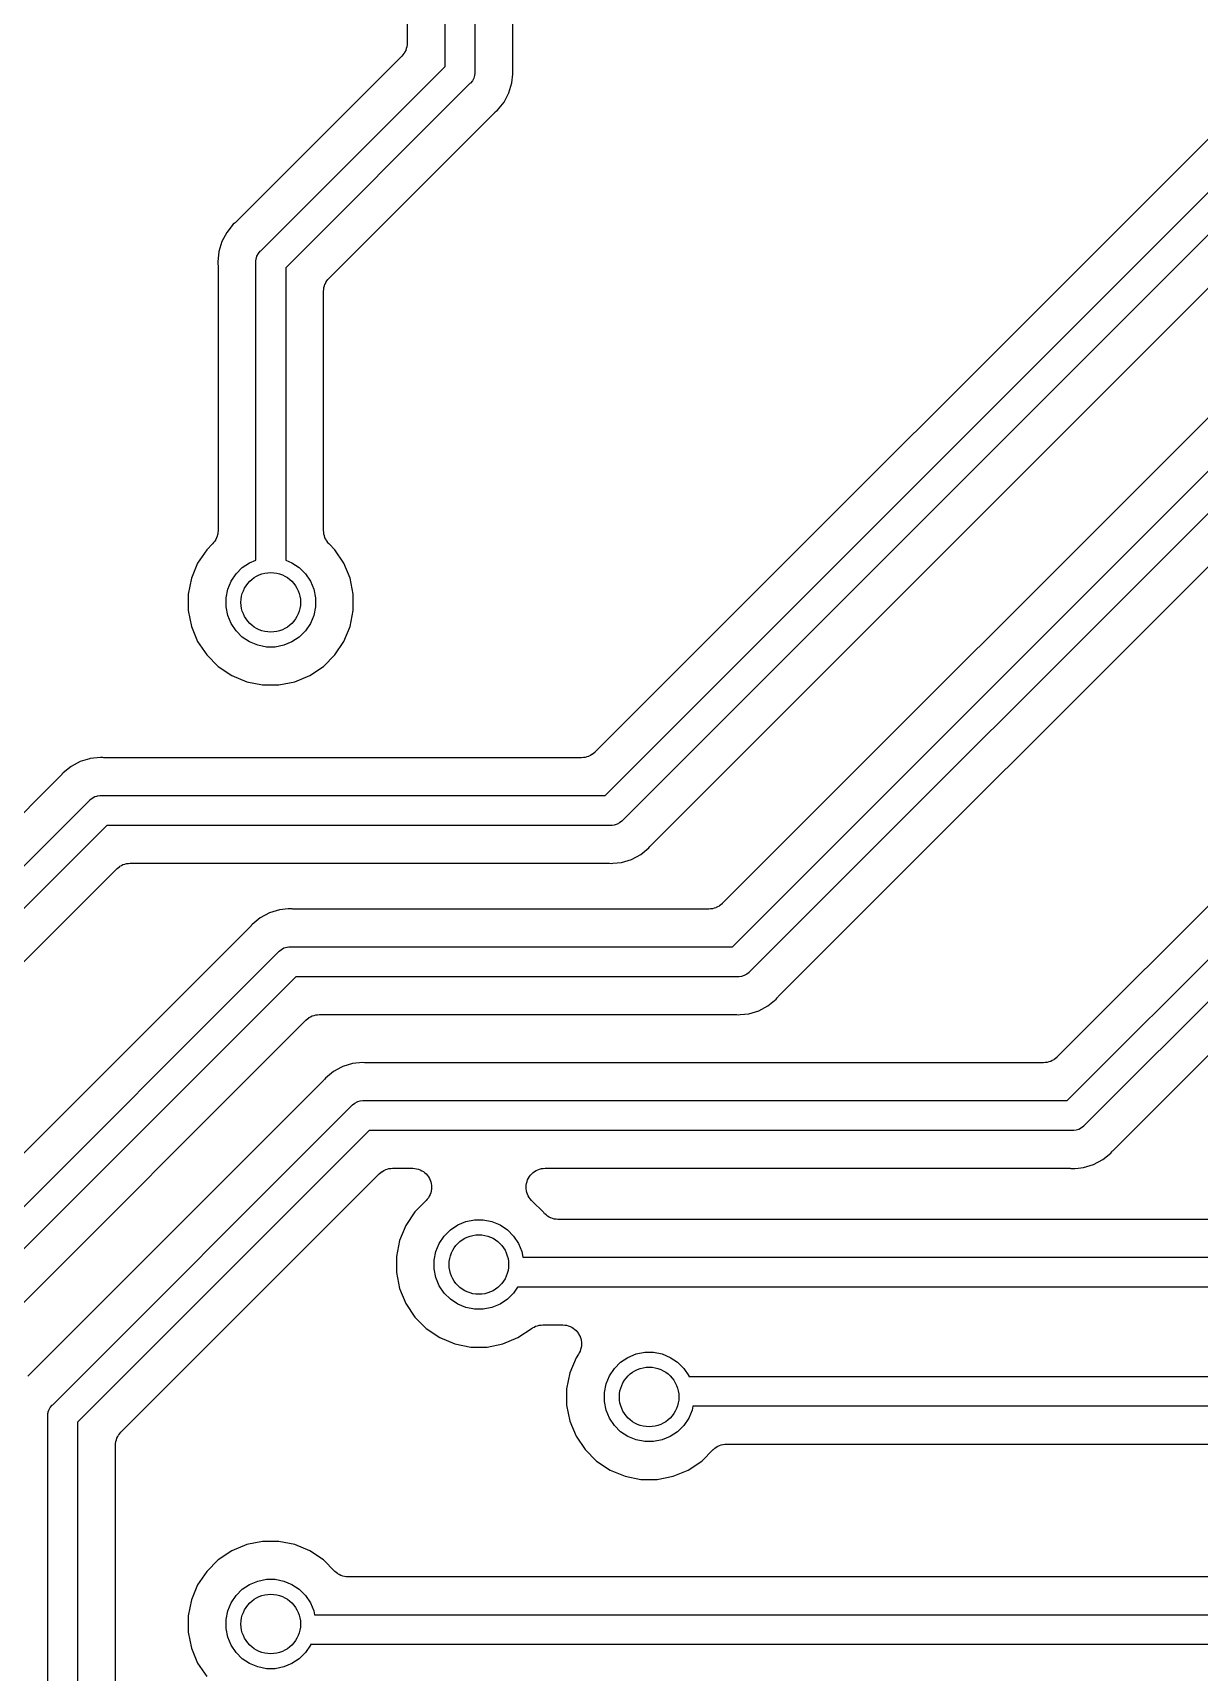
# Model space of a CAD drawing. Extents: x 49 to 143, y -158 to -38.
# Drawn here: x 80.57 to 88.4, y -93.03 to -82.03 of the extents above; entities that cross this region are included whole.
import ezdxf

# ---------------------------------------------------------------- set-up
doc = ezdxf.new("R2010")
doc.units = 0
doc.layers.add('BLACK', color=7, linetype='CONTINUOUS')

msp = doc.modelspace()

# ---------------------------------------------------------------- linework, layer by layer
at = {"layer": 'BLACK', "linetype": 'CONTINUOUS'}
for p, q in [((83.339, -82.2546), (83.339, -66.8323)), ((83.539, -66.8688), (83.539, -82.2911)), ((83.793, -82.2724), (83.793, -68.9948)), ((83.085, -69.0423), (83.085, -82.0968)), ((94.6048, -78.4689), (85.1999, -87.8738)), ((85.2679, -88.165), (94.896, -78.5369)), ((95.0632, -78.6525), (85.3835, -88.3322)), ((85.5764, -88.4986), (95.2296, -78.8454)), ((91.554, -79.6494), (84.3456, -86.8578)), ((84.4136, -87.149), (91.7468, -79.8158)), ((91.8624, -79.983), (84.5292, -87.3162)), ((84.722, -87.4826), (91.9304, -80.2742)), ((83.0478, -82.1866), (81.9354, -83.299)), ((83.0553, -82.1775), (83.0478, -82.1866)), ((83.0628, -82.1685), (83.0553, -82.1775)), ((83.0631, -82.1679), (83.0628, -82.1685)), ((83.0635, -82.1674), (83.0631, -82.1679)), ((83.0691, -82.1571), (83.0635, -82.1674)), ((83.0747, -82.1468), (83.0691, -82.1571)), ((83.0749, -82.1462), (83.0747, -82.1468)), ((83.0752, -82.1456), (83.0749, -82.1462)), ((83.0787, -82.1343), (83.0752, -82.1456)), ((83.0822, -82.1232), (83.0787, -82.1343)), ((83.0823, -82.1225), (83.0822, -82.1232)), ((83.0825, -82.1219), (83.0823, -82.1225)), ((83.0837, -82.1102), (83.0825, -82.1219)), ((83.085, -82.0985), (83.0837, -82.1102)), ((83.085, -82.0968), (83.085, -82.0972)), ((83.085, -82.0972), (83.085, -82.0972)), ((83.085, -82.0972), (83.085, -82.0972)), ((83.085, -82.0972), (83.085, -82.0985)), ((82.1018, -83.4918), (83.339, -82.2546)), ((83.539, -82.3009), (83.5376, -82.3156)), ((83.539, -82.2911), (83.5395, -82.296)), ((83.5395, -82.296), (83.539, -82.3009)), ((83.539, -82.3009), (83.539, -82.3009)), ((83.7879, -82.3654), (83.7936, -82.3072)), ((83.7935, -82.2777), (83.793, -82.2724)), ((83.7934, -82.2831), (83.7935, -82.2777)), ((83.7936, -82.2848), (83.7934, -82.2831)), ((83.7947, -82.296), (83.7936, -82.2848)), ((83.7936, -82.3072), (83.7947, -82.296)), ((83.7936, -82.3072), (83.7936, -82.3072)), ((83.5062, -82.3702), (82.269, -83.6074)), ((83.5101, -82.3671), (83.5062, -82.3702)), ((83.5225, -82.3518), (83.5101, -82.3671)), ((83.5318, -82.3345), (83.5225, -82.3518)), ((83.5376, -82.3156), (83.5318, -82.3345)), ((83.7676, -82.4321), (83.7879, -82.3654)), ((83.6905, -82.5475), (83.7348, -82.4936)), ((83.7348, -82.4936), (83.7676, -82.4321)), ((82.5602, -83.6754), (83.6726, -82.563)), ((83.6726, -82.563), (83.6739, -82.5618)), ((83.6739, -82.5618), (83.6781, -82.5584)), ((83.6781, -82.5584), (83.6818, -82.5547)), ((83.6818, -82.5547), (83.6905, -82.5475)), ((81.9299, -83.3036), (81.9262, -83.3073)), ((81.9341, -83.3002), (81.9299, -83.3036)), ((81.9354, -83.299), (81.9341, -83.3002)), ((81.8732, -83.3684), (81.8404, -83.4299)), ((81.9175, -83.3145), (81.8732, -83.3684)), ((81.9262, -83.3073), (81.9175, -83.3145)), ((81.8201, -83.4966), (81.8133, -83.566)), ((81.8339, -83.4512), (81.8201, -83.4966)), ((81.8404, -83.4299), (81.8339, -83.4512)), ((81.8339, -83.4512), (81.8339, -83.4512)), ((82.0762, -83.5275), (82.0855, -83.5102)), ((82.0855, -83.5102), (82.0979, -83.4949)), ((82.0979, -83.4949), (82.1018, -83.4918)), ((81.8133, -83.566), (81.8144, -83.5772)), ((81.8144, -83.5772), (81.8145, -83.5789)), ((81.8145, -83.5789), (81.8145, -83.5843)), ((81.8145, -83.5843), (81.815, -83.5896)), ((81.815, -83.5896), (81.815, -85.3699)), ((82.0685, -83.566), (82.069, -83.5611)), ((82.069, -83.5709), (82.0685, -83.566)), ((82.069, -83.5611), (82.0704, -83.5464)), ((82.069, -83.5611), (82.069, -83.5611)), ((82.069, -85.5687), (82.069, -83.5709)), ((82.0704, -83.5464), (82.071, -83.5444)), ((82.071, -83.5444), (82.0726, -83.5394)), ((82.0726, -83.5394), (82.0762, -83.5275)), ((82.269, -83.6074), (82.269, -85.5687)), ((82.5243, -83.7518), (82.5255, -83.7401)), ((82.5255, -83.7401), (82.5257, -83.7395)), ((82.5257, -83.7395), (82.5258, -83.7388)), ((82.5258, -83.7388), (82.5293, -83.7276)), ((82.5293, -83.7276), (82.5328, -83.7164)), ((82.5328, -83.7164), (82.5331, -83.7158)), ((82.5331, -83.7158), (82.5333, -83.7152)), ((82.5333, -83.7152), (82.5389, -83.7049)), ((82.5389, -83.7049), (82.5445, -83.6946)), ((82.5445, -83.6946), (82.5449, -83.6941)), ((82.5449, -83.6941), (82.5452, -83.6935)), ((82.5452, -83.6935), (82.5527, -83.6845)), ((82.5527, -83.6845), (82.5602, -83.6754)), ((82.523, -83.7635), (82.5243, -83.7518)), ((82.523, -83.7648), (82.523, -83.7635)), ((82.523, -83.7652), (82.523, -83.7648)), ((82.523, -83.7648), (82.523, -83.7648)), ((82.523, -83.7648), (82.523, -83.7648)), ((82.523, -85.3699), (82.523, -83.7652)), ((91.6233, -84.7294), (87.4469, -88.9058)), ((87.5149, -89.197), (91.8161, -84.8958)), ((91.9317, -85.063), (87.6305, -89.3642)), ((81.8122, -85.3963), (81.8087, -85.4075)), ((81.8123, -85.3957), (81.8122, -85.3963)), ((81.8125, -85.395), (81.8123, -85.3957)), ((81.8137, -85.3834), (81.8125, -85.395)), ((81.815, -85.3717), (81.8137, -85.3834)), ((81.815, -85.3699), (81.815, -85.3703)), ((81.815, -85.3703), (81.815, -85.3704)), ((81.815, -85.3704), (81.815, -85.3704)), ((81.815, -85.3704), (81.815, -85.3717)), ((82.5241, -85.3815), (82.523, -85.3699)), ((82.5252, -85.3933), (82.5241, -85.3815)), ((82.5254, -85.3939), (82.5252, -85.3933)), ((82.5254, -85.3946), (82.5254, -85.3939)), ((82.5288, -85.4058), (82.5254, -85.3946)), ((81.7387, -85.4988), (81.6781, -85.5896)), ((81.7778, -85.4597), (81.7387, -85.4988)), ((81.7853, -85.4506), (81.7778, -85.4597)), ((81.7928, -85.4417), (81.7853, -85.4506)), ((81.7931, -85.4411), (81.7928, -85.4417)), ((81.7935, -85.4406), (81.7931, -85.4411)), ((81.7991, -85.4303), (81.7935, -85.4406)), ((81.8047, -85.42), (81.7991, -85.4303)), ((81.8049, -85.4193), (81.8047, -85.42)), ((81.8052, -85.4187), (81.8049, -85.4193)), ((81.8087, -85.4075), (81.8052, -85.4187)), ((82.5321, -85.4171), (82.5288, -85.4058)), ((82.5324, -85.4177), (82.5321, -85.4171)), ((82.5326, -85.4183), (82.5324, -85.4177)), ((82.5381, -85.4287), (82.5326, -85.4183)), ((82.5435, -85.4391), (82.5381, -85.4287)), ((82.5439, -85.4396), (82.5435, -85.4391)), ((82.5442, -85.4402), (82.5439, -85.4396)), ((82.5516, -85.4493), (82.5442, -85.4402)), ((82.559, -85.4585), (82.5516, -85.4493)), ((82.5599, -85.4594), (82.559, -85.4585)), ((82.5602, -85.4597), (82.5599, -85.4594)), ((82.5599, -85.4594), (82.5599, -85.4594)), ((82.5599, -85.4594), (82.5599, -85.4594)), ((82.5993, -85.4988), (82.5602, -85.4597)), ((82.6599, -85.5896), (82.5993, -85.4988)), ((81.6781, -85.5896), (81.6363, -85.6904)), ((81.9778, -85.619), (82.0269, -85.5861)), ((82.0269, -85.5861), (82.069, -85.5687)), ((82.269, -85.5687), (82.3111, -85.5861)), ((82.3111, -85.5861), (82.3602, -85.619)), ((82.7017, -85.6904), (82.6599, -85.5896)), ((81.6363, -85.6904), (81.615, -85.7974)), ((81.8805, -85.7645), (81.9031, -85.7099)), ((81.9031, -85.7099), (81.936, -85.6608)), ((81.936, -85.6608), (81.9778, -85.619)), ((82.3602, -85.619), (82.402, -85.6608)), ((82.402, -85.6608), (82.4349, -85.7099)), ((82.4349, -85.7099), (82.4575, -85.7645)), ((82.723, -85.7974), (82.7017, -85.6904)), ((81.615, -85.7974), (81.615, -85.9066)), ((81.869, -85.8225), (81.8805, -85.7645)), ((81.869, -85.8815), (81.869, -85.8225)), ((82.4575, -85.7645), (82.469, -85.8225)), ((82.469, -85.8225), (82.469, -85.8815)), ((82.723, -85.9066), (82.723, -85.7974)), ((81.615, -85.9066), (81.6363, -86.0136)), ((81.8805, -85.9395), (81.869, -85.8815)), ((81.9031, -85.9941), (81.8805, -85.9395)), ((82.4575, -85.9395), (82.4349, -85.9941)), ((82.469, -85.8815), (82.4575, -85.9395)), ((82.7017, -86.0136), (82.723, -85.9066)), ((81.6363, -86.0136), (81.6781, -86.1144)), ((81.936, -86.0432), (81.9031, -85.9941)), ((81.9778, -86.085), (81.936, -86.0432)), ((82.402, -86.0432), (82.3602, -86.085)), ((82.4349, -85.9941), (82.402, -86.0432)), ((82.6599, -86.1144), (82.7017, -86.0136)), ((81.6781, -86.1144), (81.7387, -86.2052)), ((82.0269, -86.1179), (81.9778, -86.085)), ((82.0815, -86.1405), (82.0269, -86.1179)), ((82.1395, -86.152), (82.0815, -86.1405)), ((82.1985, -86.152), (82.1395, -86.152)), ((82.2565, -86.1405), (82.1985, -86.152)), ((82.3111, -86.1179), (82.2565, -86.1405)), ((82.3602, -86.085), (82.3111, -86.1179)), ((82.5993, -86.2052), (82.6599, -86.1144)), ((81.7387, -86.2052), (81.8158, -86.2823)), ((82.5222, -86.2823), (82.5993, -86.2052)), ((81.8158, -86.2823), (81.9066, -86.3429)), ((81.9066, -86.3429), (82.0074, -86.3847)), ((82.0074, -86.3847), (82.1144, -86.406)), ((82.2236, -86.406), (82.3306, -86.3847)), ((82.3306, -86.3847), (82.4314, -86.3429)), ((82.4314, -86.3429), (82.5222, -86.2823)), ((82.1144, -86.406), (82.2236, -86.406)), ((80.8899, -86.9204), (80.8284, -86.9532)), ((80.9524, -86.9014), (80.8899, -86.9204)), ((80.9566, -86.9001), (80.9524, -86.9014)), ((80.9524, -86.9014), (80.9524, -86.9014)), ((81.026, -86.8933), (80.9566, -86.9001)), ((81.0372, -86.8944), (81.026, -86.8933)), ((81.0425, -86.8944), (81.0372, -86.8944)), ((81.0479, -86.895), (81.0425, -86.8944)), ((81.0496, -86.895), (81.0479, -86.895)), ((84.2558, -86.895), (81.0496, -86.895)), ((84.2674, -86.8939), (84.2558, -86.895)), ((84.2791, -86.8928), (84.2674, -86.8939)), ((84.2798, -86.8926), (84.2791, -86.8928)), ((84.2804, -86.8926), (84.2798, -86.8926)), ((84.2916, -86.8892), (84.2804, -86.8926)), ((84.3029, -86.8859), (84.2916, -86.8892)), ((84.3035, -86.8856), (84.3029, -86.8859)), ((84.3042, -86.8854), (84.3035, -86.8856)), ((84.3145, -86.8799), (84.3042, -86.8854)), ((84.3249, -86.8745), (84.3145, -86.8799)), ((84.3255, -86.8741), (84.3249, -86.8745)), ((84.326, -86.8738), (84.3255, -86.8741)), ((84.3351, -86.8664), (84.326, -86.8738)), ((84.3443, -86.859), (84.3351, -86.8664)), ((84.3452, -86.8581), (84.3443, -86.859)), ((84.3453, -86.8581), (84.3452, -86.8581)), ((84.3456, -86.8578), (84.3453, -86.8581)), ((84.3453, -86.8581), (84.3453, -86.8581)), ((80.759, -87.0154), (76.7284, -91.046)), ((80.7624, -87.0113), (80.759, -87.0154)), ((80.7662, -87.0075), (80.7624, -87.0113)), ((80.7673, -87.0062), (80.7662, -87.0075)), ((80.7745, -86.9975), (80.7673, -87.0062)), ((80.8284, -86.9532), (80.7745, -86.9975)), ((80.9702, -87.1655), (80.9875, -87.1562)), ((80.9875, -87.1562), (81.0007, -87.1522)), ((81.0007, -87.1522), (81.0064, -87.1504)), ((81.0064, -87.1504), (81.0082, -87.1503)), ((81.0082, -87.1503), (81.0211, -87.149)), ((81.0211, -87.149), (81.026, -87.1485)), ((81.0211, -87.149), (81.0211, -87.149)), ((81.026, -87.1485), (81.0309, -87.149)), ((81.0309, -87.149), (84.4136, -87.149)), ((76.8948, -91.2388), (80.9518, -87.1818)), ((80.9518, -87.1818), (80.9549, -87.1779)), ((80.9549, -87.1779), (80.9702, -87.1655)), ((81.0674, -87.349), (77.062, -91.3544)), ((84.4501, -87.349), (81.0674, -87.349)), ((84.455, -87.3495), (84.4501, -87.349)), ((84.4599, -87.349), (84.455, -87.3495)), ((84.4746, -87.3476), (84.4599, -87.349)), ((84.4599, -87.349), (84.4599, -87.349)), ((84.4935, -87.3418), (84.4746, -87.3476)), ((84.5108, -87.3325), (84.4935, -87.3418)), ((84.5261, -87.3201), (84.5108, -87.3325)), ((84.5292, -87.3162), (84.5261, -87.3201)), ((84.7148, -87.4905), (84.7186, -87.4867)), ((84.7186, -87.4867), (84.722, -87.4826)), ((84.5244, -87.5979), (84.5911, -87.5776)), ((84.5911, -87.5776), (84.6526, -87.5448)), ((84.6526, -87.5448), (84.7065, -87.5005)), ((84.7065, -87.5005), (84.7137, -87.4918)), ((84.7137, -87.4918), (84.7148, -87.4905)), ((77.3532, -91.4224), (81.1354, -87.6402)), ((81.1354, -87.6402), (81.1357, -87.6399)), ((81.1357, -87.6399), (81.1357, -87.6399)), ((81.1357, -87.6399), (81.1358, -87.6399)), ((81.1358, -87.6399), (81.1367, -87.639)), ((81.1367, -87.639), (81.1459, -87.6316)), ((81.1459, -87.6316), (81.155, -87.6242)), ((81.155, -87.6242), (81.1555, -87.6239)), ((81.1555, -87.6239), (81.1561, -87.6235)), ((81.1561, -87.6235), (81.1665, -87.6181)), ((81.1665, -87.6181), (81.1768, -87.6126)), ((81.1768, -87.6126), (81.1775, -87.6124)), ((81.1775, -87.6124), (81.1781, -87.6121)), ((81.1781, -87.6121), (81.1894, -87.6088)), ((81.1894, -87.6088), (81.2006, -87.6054)), ((81.2006, -87.6054), (81.2012, -87.6054)), ((81.2012, -87.6054), (81.2019, -87.6052)), ((81.2019, -87.6052), (81.2136, -87.6041)), ((81.2136, -87.6041), (81.2252, -87.603)), ((81.2252, -87.603), (84.4314, -87.603)), ((84.4314, -87.603), (84.4331, -87.603)), ((84.4331, -87.603), (84.4385, -87.6036)), ((84.4385, -87.6036), (84.4438, -87.6036)), ((84.4438, -87.6036), (84.455, -87.6047)), ((84.455, -87.6047), (84.4662, -87.6036)), ((84.4662, -87.6036), (84.5244, -87.5979)), ((84.4662, -87.6036), (84.4662, -87.6036)), ((87.8233, -89.5306), (89.616, -87.738)), ((82.2266, -87.9161), (82.1599, -87.9364)), ((82.2848, -87.9104), (82.2266, -87.9161)), ((82.296, -87.9093), (82.2848, -87.9104)), ((82.2848, -87.9104), (82.2848, -87.9104)), ((82.3072, -87.9104), (82.296, -87.9093)), ((82.3125, -87.9104), (82.3072, -87.9104)), ((82.3178, -87.911), (82.3125, -87.9104)), ((82.3196, -87.911), (82.3178, -87.911)), ((85.1101, -87.911), (82.3196, -87.911)), ((85.1218, -87.9099), (85.1101, -87.911)), ((85.1335, -87.9088), (85.1218, -87.9099)), ((85.1341, -87.9086), (85.1335, -87.9088)), ((85.1348, -87.9086), (85.1341, -87.9086)), ((85.146, -87.9052), (85.1348, -87.9086)), ((85.1573, -87.9019), (85.146, -87.9052)), ((85.1579, -87.9016), (85.1573, -87.9019)), ((85.1585, -87.9014), (85.1579, -87.9016)), ((85.1689, -87.8959), (85.1585, -87.9014)), ((85.1793, -87.8905), (85.1689, -87.8959)), ((85.1798, -87.8901), (85.1793, -87.8905)), ((85.1804, -87.8898), (85.1798, -87.8901)), ((85.1895, -87.8824), (85.1804, -87.8898)), ((85.1987, -87.875), (85.1895, -87.8824)), ((85.1996, -87.8741), (85.1987, -87.875)), ((85.1999, -87.8738), (85.1996, -87.8741)), ((85.1996, -87.8741), (85.1996, -87.8741)), ((85.1996, -87.8741), (85.1996, -87.8741)), ((82.029, -88.0314), (78.6334, -91.427)), ((82.0324, -88.0273), (82.029, -88.0314)), ((82.0362, -88.0235), (82.0324, -88.0273)), ((82.0373, -88.0222), (82.0362, -88.0235)), ((82.0445, -88.0135), (82.0373, -88.0222)), ((82.0984, -87.9692), (82.0445, -88.0135)), ((82.1599, -87.9364), (82.0984, -87.9692)), ((78.7998, -91.6198), (82.2218, -88.1978)), ((82.2218, -88.1978), (82.2249, -88.1939)), ((82.2249, -88.1939), (82.2402, -88.1815)), ((82.2402, -88.1815), (82.2575, -88.1722)), ((82.2575, -88.1722), (82.2676, -88.1691)), ((82.2676, -88.1691), (82.2764, -88.1664)), ((82.2764, -88.1664), (82.28, -88.1661)), ((82.28, -88.1661), (82.2911, -88.165)), ((82.2911, -88.165), (82.296, -88.1645)), ((82.2911, -88.165), (82.2911, -88.165)), ((82.296, -88.1645), (82.3009, -88.165)), ((82.3009, -88.165), (85.2679, -88.165)), ((82.3374, -88.365), (78.967, -91.7354)), ((85.3045, -88.365), (82.3374, -88.365)), ((85.3093, -88.3655), (85.3045, -88.365)), ((85.3142, -88.365), (85.3093, -88.3655)), ((85.3143, -88.365), (85.3142, -88.365)), ((85.329, -88.3636), (85.3143, -88.365)), ((85.3478, -88.3578), (85.329, -88.3636)), ((85.3652, -88.3485), (85.3478, -88.3578)), ((85.3804, -88.3361), (85.3652, -88.3485)), ((85.3835, -88.3322), (85.3804, -88.3361)), ((85.4455, -88.5936), (85.507, -88.5608)), ((85.507, -88.5608), (85.5609, -88.5165)), ((85.5609, -88.5165), (85.568, -88.5078)), ((85.568, -88.5078), (85.5691, -88.5065)), ((85.5691, -88.5065), (85.573, -88.5027)), ((85.573, -88.5027), (85.5764, -88.4986)), ((79.2582, -91.8034), (82.4054, -88.6562)), ((82.4054, -88.6562), (82.4057, -88.6559)), ((82.4057, -88.6559), (82.4057, -88.6559)), ((82.4057, -88.6559), (82.4058, -88.6559)), ((82.4058, -88.6559), (82.4067, -88.655)), ((82.4067, -88.655), (82.4159, -88.6476)), ((82.4159, -88.6476), (82.425, -88.6402)), ((82.425, -88.6402), (82.4255, -88.6399)), ((82.4255, -88.6399), (82.4261, -88.6395)), ((82.4261, -88.6395), (82.4365, -88.6341)), ((82.4365, -88.6341), (82.4468, -88.6286)), ((82.4468, -88.6286), (82.4475, -88.6284)), ((82.4475, -88.6284), (82.4481, -88.6281)), ((82.4481, -88.6281), (82.4594, -88.6248)), ((82.4594, -88.6248), (82.4706, -88.6214)), ((82.4706, -88.6214), (82.4712, -88.6214)), ((82.4712, -88.6214), (82.4719, -88.6212)), ((82.4719, -88.6212), (82.4836, -88.6201)), ((82.4836, -88.6201), (82.4952, -88.619)), ((82.4952, -88.619), (85.2857, -88.619)), ((85.2857, -88.619), (85.2875, -88.619)), ((85.2875, -88.619), (85.2928, -88.6196)), ((85.2928, -88.6196), (85.2982, -88.6196)), ((85.2982, -88.6196), (85.3093, -88.6207)), ((85.3093, -88.6207), (85.3205, -88.6196)), ((85.3205, -88.6196), (85.3787, -88.6139)), ((85.3205, -88.6196), (85.3205, -88.6196)), ((85.3787, -88.6139), (85.4455, -88.5936)), ((87.4364, -88.9144), (87.4274, -88.9218)), ((87.4456, -88.907), (87.4364, -88.9144)), ((87.4466, -88.9061), (87.4456, -88.907)), ((87.4469, -88.9058), (87.4466, -88.9061)), ((87.4466, -88.9061), (87.4466, -88.9061)), ((87.4466, -88.9061), (87.4466, -88.9061)), ((82.5904, -89.0012), (82.5365, -89.0455)), ((82.6436, -88.9728), (82.5904, -89.0012)), ((82.6519, -88.9684), (82.6436, -88.9728)), ((82.6436, -88.9728), (82.6436, -88.9728)), ((82.7186, -88.9481), (82.6519, -88.9684)), ((82.788, -88.9413), (82.7186, -88.9481)), ((82.7992, -88.9424), (82.788, -88.9413)), ((82.8045, -88.9424), (82.7992, -88.9424)), ((82.8099, -88.943), (82.8045, -88.9424)), ((82.8116, -88.943), (82.8099, -88.943)), ((87.3571, -88.943), (82.8116, -88.943)), ((87.3687, -88.9418), (87.3571, -88.943)), ((87.3804, -88.9408), (87.3687, -88.9418)), ((87.3811, -88.9406), (87.3804, -88.9408)), ((87.3817, -88.9406), (87.3811, -88.9406)), ((87.3929, -88.9372), (87.3817, -88.9406)), ((87.4042, -88.9339), (87.3929, -88.9372)), ((87.4048, -88.9336), (87.4042, -88.9339)), ((87.4055, -88.9334), (87.4048, -88.9336)), ((87.4158, -88.9279), (87.4055, -88.9334)), ((87.4262, -88.9225), (87.4158, -88.9279)), ((87.4268, -88.9221), (87.4262, -88.9225)), ((87.4274, -88.9218), (87.4268, -88.9221)), ((82.521, -89.0634), (80.5384, -91.046)), ((82.5244, -89.0592), (82.521, -89.0634)), ((82.5282, -89.0555), (82.5244, -89.0592)), ((82.5294, -89.0541), (82.5282, -89.0555)), ((82.5365, -89.0455), (82.5294, -89.0541)), ((80.7048, -91.2388), (82.7138, -89.2297)), ((82.7138, -89.2297), (82.717, -89.2259)), ((82.717, -89.2259), (82.7322, -89.2134)), ((82.7322, -89.2134), (82.7496, -89.2042)), ((82.7496, -89.2042), (82.7536, -89.2029)), ((82.7536, -89.2029), (82.7684, -89.1984)), ((82.7684, -89.1984), (82.788, -89.1965)), ((82.788, -89.1965), (82.7929, -89.197)), ((82.7929, -89.197), (87.5149, -89.197)), ((82.8294, -89.397), (80.872, -91.3544)), ((87.5514, -89.397), (82.8294, -89.397)), ((87.5563, -89.3975), (87.5514, -89.397)), ((87.5612, -89.397), (87.5563, -89.3975)), ((87.5759, -89.3955), (87.5612, -89.397)), ((87.5612, -89.397), (87.5612, -89.397)), ((87.5948, -89.3898), (87.5759, -89.3955)), ((87.6121, -89.3805), (87.5948, -89.3898)), ((87.6274, -89.368), (87.6121, -89.3805)), ((87.6305, -89.3642), (87.6274, -89.368)), ((87.7539, -89.5928), (87.8078, -89.5485)), ((87.8078, -89.5485), (87.815, -89.5398)), ((87.815, -89.5398), (87.8161, -89.5385)), ((87.8161, -89.5385), (87.8199, -89.5347)), ((87.8199, -89.5347), (87.8233, -89.5306)), ((81.1632, -91.4224), (82.8974, -89.6882)), ((82.8974, -89.6882), (82.8977, -89.6879)), ((82.8977, -89.6879), (82.8978, -89.6879)), ((82.8978, -89.6879), (82.8987, -89.6869)), ((82.8978, -89.6879), (82.8978, -89.6879)), ((82.8987, -89.6869), (82.9079, -89.6796)), ((82.9079, -89.6796), (82.917, -89.6722)), ((82.917, -89.6722), (82.9176, -89.6719)), ((82.9176, -89.6719), (82.9181, -89.6715)), ((82.9181, -89.6715), (82.9285, -89.6661)), ((82.9285, -89.6661), (82.9389, -89.6606)), ((82.9389, -89.6606), (82.9395, -89.6604)), ((82.9395, -89.6604), (82.9401, -89.6601)), ((82.9401, -89.6601), (82.9514, -89.6568)), ((82.9514, -89.6568), (82.9626, -89.6534)), ((82.9626, -89.6534), (82.9632, -89.6533)), ((82.9632, -89.6533), (82.9639, -89.6532)), ((82.9639, -89.6532), (82.9756, -89.6521)), ((82.9756, -89.6521), (82.9872, -89.651)), ((82.9872, -89.651), (83.1219, -89.651)), ((83.1219, -89.651), (83.1232, -89.651)), ((83.1232, -89.651), (83.1233, -89.651)), ((83.1233, -89.651), (83.1233, -89.651)), ((83.1233, -89.651), (83.1237, -89.651)), ((83.1237, -89.651), (83.1358, -89.6524)), ((83.1358, -89.6524), (83.1479, -89.6537)), ((83.1479, -89.6537), (83.1481, -89.6537)), ((83.1481, -89.6537), (83.1483, -89.6538)), ((83.1483, -89.6538), (83.1599, -89.6574)), ((83.1599, -89.6574), (83.1716, -89.6611)), ((83.1716, -89.6611), (83.1718, -89.6612)), ((83.1718, -89.6612), (83.172, -89.6613)), ((83.172, -89.6613), (83.1826, -89.6671)), ((83.1826, -89.6671), (83.1933, -89.6729)), ((83.1933, -89.6729), (83.1935, -89.6731)), ((83.1935, -89.6731), (83.1937, -89.6732)), ((83.1937, -89.6732), (83.2029, -89.681)), ((83.2029, -89.681), (83.2124, -89.6888)), ((83.9128, -89.6972), (83.9206, -89.6879)), ((83.9206, -89.6879), (83.9207, -89.6877)), ((83.9207, -89.6877), (83.9209, -89.6876)), ((83.9209, -89.6876), (83.9304, -89.6799)), ((83.9304, -89.6799), (83.9398, -89.6722)), ((83.9398, -89.6722), (83.94, -89.6721)), ((83.94, -89.6721), (83.9402, -89.672)), ((83.9402, -89.672), (83.9509, -89.6663)), ((83.9509, -89.6663), (83.9617, -89.6606)), ((83.9617, -89.6606), (83.9619, -89.6605)), ((83.9619, -89.6605), (83.9621, -89.6604)), ((83.9621, -89.6604), (83.9737, -89.6569)), ((83.9737, -89.6569), (83.9854, -89.6534)), ((83.9854, -89.6534), (83.9856, -89.6534)), ((83.9856, -89.6534), (83.9858, -89.6533)), ((83.9858, -89.6533), (83.9979, -89.6522)), ((83.9979, -89.6522), (84.0101, -89.651)), ((84.0101, -89.651), (87.5327, -89.651)), ((87.5327, -89.651), (87.5345, -89.651)), ((87.5345, -89.651), (87.5398, -89.6516)), ((87.5398, -89.6516), (87.5451, -89.6516)), ((87.5451, -89.6516), (87.5563, -89.6527)), ((87.5563, -89.6527), (87.5675, -89.6516)), ((87.5675, -89.6516), (87.589, -89.6495)), ((87.5675, -89.6516), (87.5675, -89.6516)), ((87.589, -89.6495), (87.6257, -89.6459)), ((87.6257, -89.6459), (87.6924, -89.6256)), ((87.6924, -89.6256), (87.7539, -89.5928)), ((83.2124, -89.6888), (83.2125, -89.689)), ((83.2125, -89.689), (83.2127, -89.6891)), ((83.2127, -89.6891), (83.2203, -89.6986)), ((83.2203, -89.6986), (83.228, -89.7081)), ((83.228, -89.7081), (83.2281, -89.7083)), ((83.2281, -89.7083), (83.2282, -89.7084)), ((83.2282, -89.7084), (83.2338, -89.7191)), ((83.2338, -89.7191), (83.2395, -89.73)), ((83.2395, -89.73), (83.2396, -89.7302)), ((83.2396, -89.7302), (83.2397, -89.7304)), ((83.2397, -89.7304), (83.243, -89.7417)), ((83.243, -89.7417), (83.2466, -89.7538)), ((83.2477, -89.7909), (83.2464, -89.8031)), ((83.2466, -89.7538), (83.2466, -89.754)), ((83.2466, -89.754), (83.2467, -89.7542)), ((83.2467, -89.7542), (83.2478, -89.7662)), ((83.2489, -89.7789), (83.2477, -89.7909)), ((83.2478, -89.7662), (83.2489, -89.7784)), ((83.2489, -89.7784), (83.2489, -89.7787)), ((83.2489, -89.7787), (83.2489, -89.7789)), ((83.8831, -89.7767), (83.8844, -89.7646)), ((83.8831, -89.7769), (83.8831, -89.7767)), ((83.8831, -89.7771), (83.8831, -89.7769)), ((83.8842, -89.7891), (83.8831, -89.7771)), ((83.8852, -89.8013), (83.8842, -89.7891)), ((83.8844, -89.7646), (83.8857, -89.7525)), ((83.8857, -89.7522), (83.8858, -89.752)), ((83.8857, -89.7525), (83.8857, -89.7522)), ((83.8858, -89.752), (83.8894, -89.7404)), ((83.8894, -89.7404), (83.893, -89.7288)), ((83.893, -89.7288), (83.8931, -89.7286)), ((83.8931, -89.7286), (83.8932, -89.7284)), ((83.8932, -89.7284), (83.899, -89.7176)), ((83.899, -89.7176), (83.9048, -89.707)), ((83.9048, -89.707), (83.9049, -89.7068)), ((83.9049, -89.7068), (83.905, -89.7066)), ((83.905, -89.7066), (83.9128, -89.6972)), ((83.2117, -89.8678), (83.1357, -89.9438)), ((83.2194, -89.8584), (83.2117, -89.8678)), ((83.2272, -89.849), (83.2194, -89.8584)), ((83.2273, -89.8488), (83.2272, -89.849)), ((83.2275, -89.8486), (83.2273, -89.8488)), ((83.2332, -89.838), (83.2275, -89.8486)), ((83.239, -89.8272), (83.2332, -89.838)), ((83.2391, -89.827), (83.239, -89.8272)), ((83.2392, -89.8268), (83.2391, -89.827)), ((83.2428, -89.8149), (83.2392, -89.8268)), ((83.2463, -89.8035), (83.2428, -89.8149)), ((83.2464, -89.8033), (83.2463, -89.8035)), ((83.2464, -89.8031), (83.2464, -89.8033)), ((83.8853, -89.8016), (83.8852, -89.8013)), ((83.8853, -89.8018), (83.8853, -89.8016)), ((83.8887, -89.8133), (83.8853, -89.8018)), ((83.8921, -89.8252), (83.8887, -89.8133)), ((83.8923, -89.8254), (83.8921, -89.8252)), ((83.8923, -89.8256), (83.8923, -89.8254)), ((83.898, -89.8364), (83.8923, -89.8256)), ((83.9036, -89.8472), (83.898, -89.8364)), ((83.9037, -89.8473), (83.9036, -89.8472)), ((83.9038, -89.8475), (83.9037, -89.8473)), ((83.9114, -89.857), (83.9038, -89.8475)), ((83.919, -89.8665), (83.9114, -89.857)), ((83.9193, -89.8668), (83.919, -89.8665)), ((83.9193, -89.8669), (83.9193, -89.8668)), ((83.9193, -89.8668), (83.9193, -89.8668)), ((83.9203, -89.8678), (83.9193, -89.8669)), ((84.0013, -89.9488), (83.9203, -89.8678)), ((83.1357, -89.9438), (83.0751, -90.0346)), ((83.4239, -90.0311), (83.4785, -90.0085)), ((83.4785, -90.0085), (83.5365, -89.997)), ((83.5365, -89.997), (83.5955, -89.997)), ((83.5955, -89.997), (83.6535, -90.0085)), ((83.6535, -90.0085), (83.7081, -90.0311)), ((84.0071, -89.9561), (84.0013, -89.9488)), ((84.0076, -89.9564), (84.0071, -89.9561)), ((84.008, -89.9569), (84.0076, -89.9564)), ((84.0171, -89.9644), (84.008, -89.9569)), ((84.0261, -89.972), (84.0171, -89.9644)), ((84.0266, -89.9723), (84.0261, -89.972)), ((84.0271, -89.9727), (84.0266, -89.9723)), ((84.0375, -89.9782), (84.0271, -89.9727)), ((84.0478, -89.9839), (84.0375, -89.9782)), ((84.0484, -89.9841), (84.0478, -89.9839)), ((84.0489, -89.9844), (84.0484, -89.9841)), ((84.0602, -89.9879), (84.0489, -89.9844)), ((84.0714, -89.9914), (84.0602, -89.9879)), ((84.0721, -89.9915), (84.0714, -89.9914)), ((84.0726, -89.9917), (84.0721, -89.9915)), ((84.0843, -89.9929), (84.0726, -89.9917)), ((84.0961, -89.9942), (84.0843, -89.9929)), ((84.0973, -89.9942), (84.0961, -89.9942)), ((84.0978, -89.9942), (84.0973, -89.9942)), ((84.0973, -89.9942), (84.0973, -89.9942)), ((84.0973, -89.9942), (84.0973, -89.9942)), ((89.3105, -89.9942), (84.0978, -89.9942)), ((83.0751, -90.0346), (83.0333, -90.1354)), ((83.3001, -90.1549), (83.333, -90.1058)), ((83.333, -90.1058), (83.3748, -90.064)), ((83.3748, -90.064), (83.4239, -90.0311)), ((83.7081, -90.0311), (83.7572, -90.064)), ((83.7572, -90.064), (83.799, -90.1058)), ((83.799, -90.1058), (83.8319, -90.1549)), ((83.0333, -90.1354), (83.012, -90.2424)), ((83.266, -90.2675), (83.2775, -90.2095)), ((83.2775, -90.2095), (83.3001, -90.1549)), ((83.8319, -90.1549), (83.8545, -90.2095)), ((83.8545, -90.2095), (83.8622, -90.2482)), ((83.012, -90.2424), (83.012, -90.3516)), ((83.266, -90.3265), (83.266, -90.2675)), ((83.2775, -90.3845), (83.266, -90.3265)), ((83.8622, -90.2482), (89.689, -90.2482)), ((83.012, -90.3516), (83.0333, -90.4586)), ((83.0333, -90.4586), (83.0751, -90.5594)), ((83.3001, -90.4391), (83.2775, -90.3845)), ((83.333, -90.4882), (83.3001, -90.4391)), ((83.8258, -90.4482), (83.799, -90.4882)), ((89.689, -90.4482), (83.8258, -90.4482)), ((83.0751, -90.5594), (83.1357, -90.6502)), ((83.3748, -90.53), (83.333, -90.4882)), ((83.4239, -90.5629), (83.3748, -90.53)), ((83.4785, -90.5855), (83.4239, -90.5629)), ((83.7081, -90.5629), (83.6535, -90.5855)), ((83.7572, -90.53), (83.7081, -90.5629)), ((83.799, -90.4882), (83.7572, -90.53)), ((83.1357, -90.6502), (83.2128, -90.7273)), ((83.5365, -90.597), (83.4785, -90.5855)), ((83.5955, -90.597), (83.5365, -90.597)), ((83.6535, -90.5855), (83.5955, -90.597)), ((83.2128, -90.7273), (83.3036, -90.7879)), ((83.3036, -90.7879), (83.4044, -90.8297)), ((83.7276, -90.8297), (83.8284, -90.7879)), ((83.8284, -90.7879), (83.9247, -90.7236)), ((83.9247, -90.7236), (83.925, -90.7234)), ((83.925, -90.7234), (83.9262, -90.7226)), ((83.925, -90.7234), (83.925, -90.7234)), ((83.925, -90.7234), (83.925, -90.7234)), ((83.9262, -90.7226), (83.9366, -90.7172)), ((83.9366, -90.7172), (83.9469, -90.7118)), ((83.9469, -90.7118), (83.9476, -90.7116)), ((83.9476, -90.7116), (83.9482, -90.7112)), ((83.9482, -90.7112), (83.9594, -90.708)), ((83.9594, -90.708), (83.9706, -90.7046)), ((83.9706, -90.7046), (83.9713, -90.7045)), ((83.9713, -90.7045), (83.972, -90.7043)), ((83.972, -90.7043), (83.9837, -90.7033)), ((83.9837, -90.7033), (83.9953, -90.7022)), ((83.9953, -90.7022), (84.1284, -90.7022)), ((84.1284, -90.7022), (84.1296, -90.7022)), ((84.1296, -90.7022), (84.1296, -90.7022)), ((84.1296, -90.7022), (84.1296, -90.7022)), ((84.1296, -90.7022), (84.1301, -90.7022)), ((84.1301, -90.7022), (84.1424, -90.7036)), ((84.1424, -90.7036), (84.1542, -90.7049)), ((84.1542, -90.7049), (84.1545, -90.7049)), ((84.1545, -90.7049), (84.1548, -90.705)), ((84.1548, -90.705), (84.1665, -90.7087)), ((84.1665, -90.7087), (84.1779, -90.7123)), ((84.1779, -90.7123), (84.1781, -90.7124)), ((84.1781, -90.7124), (84.1784, -90.7125)), ((84.1784, -90.7125), (84.1891, -90.7183)), ((84.1891, -90.7183), (84.1997, -90.7241)), ((84.1997, -90.7241), (84.1999, -90.7243)), ((84.1999, -90.7243), (84.2001, -90.7244)), ((84.2001, -90.7244), (84.2094, -90.7322)), ((84.2094, -90.7322), (84.2187, -90.7399)), ((84.2187, -90.7399), (84.2189, -90.7402)), ((84.2189, -90.7402), (84.2191, -90.7403)), ((84.2191, -90.7403), (84.2268, -90.7499)), ((84.2268, -90.7499), (84.2343, -90.7592)), ((84.2343, -90.7592), (84.2345, -90.7594)), ((84.2345, -90.7594), (84.2346, -90.7597)), ((84.2346, -90.7597), (84.2403, -90.7704)), ((84.2403, -90.7704), (84.2459, -90.7811)), ((84.2459, -90.7811), (84.246, -90.7814)), ((84.246, -90.7814), (84.2461, -90.7816)), ((84.2461, -90.7816), (84.2495, -90.7932)), ((83.4044, -90.8297), (83.5114, -90.851)), ((83.5114, -90.851), (83.6206, -90.851)), ((83.6206, -90.851), (83.7276, -90.8297)), ((84.2397, -90.8891), (84.234, -90.8998)), ((84.2454, -90.8784), (84.2397, -90.8891)), ((84.2455, -90.8781), (84.2454, -90.8784)), ((84.2457, -90.8779), (84.2455, -90.8781)), ((84.2492, -90.8664), (84.2457, -90.8779)), ((84.2528, -90.8547), (84.2492, -90.8664)), ((84.2495, -90.7932), (84.253, -90.8049)), ((84.2529, -90.8542), (84.2528, -90.8545)), ((84.2528, -90.8545), (84.2528, -90.8547)), ((84.2541, -90.8421), (84.2529, -90.8542)), ((84.253, -90.8049), (84.253, -90.8051)), ((84.253, -90.8051), (84.2531, -90.8054)), ((84.2531, -90.8054), (84.2542, -90.8174)), ((84.2554, -90.8301), (84.2541, -90.8421)), ((84.2542, -90.8174), (84.2554, -90.8295)), ((84.2554, -90.8295), (84.2553, -90.8298)), ((84.2553, -90.8298), (84.2554, -90.8301)), ((84.5669, -90.9201), (84.6215, -90.8975)), ((84.6215, -90.8975), (84.6795, -90.886)), ((84.6795, -90.886), (84.7385, -90.886)), ((84.7385, -90.886), (84.7965, -90.8975)), ((84.7965, -90.8975), (84.8511, -90.9201)), ((84.2181, -90.9236), (84.1763, -91.0244)), ((84.234, -90.8998), (84.2181, -90.9236)), ((84.4431, -91.0439), (84.476, -90.9948)), ((84.476, -90.9948), (84.5178, -90.953)), ((84.5178, -90.953), (84.5669, -90.9201)), ((84.8511, -90.9201), (84.9002, -90.953)), ((84.9002, -90.953), (84.942, -90.9948)), ((84.942, -90.9948), (84.9749, -91.0439)), ((84.1763, -91.0244), (84.155, -91.1314)), ((84.409, -91.1565), (84.4205, -91.0985)), ((84.4205, -91.0985), (84.4431, -91.0439)), ((84.9749, -91.0439), (84.9766, -91.0482)), ((84.9766, -91.0482), (89.689, -91.0482)), ((84.155, -91.1314), (84.155, -91.2406)), ((84.409, -91.2155), (84.409, -91.1565)), ((84.4205, -91.2735), (84.409, -91.2155)), ((80.6715, -91.313), (80.672, -91.3081)), ((80.672, -91.3179), (80.6715, -91.313)), ((80.672, -91.3081), (80.6733, -91.2945)), ((80.672, -91.3081), (80.672, -91.3081)), ((80.672, -102.333), (80.672, -91.3179)), ((80.6733, -91.2945), (80.6734, -91.2934)), ((80.6734, -91.2934), (80.6755, -91.2865)), ((80.6755, -91.2865), (80.6792, -91.2745)), ((80.6792, -91.2745), (80.6885, -91.2572)), ((80.6885, -91.2572), (80.7009, -91.2419)), ((80.7009, -91.2419), (80.7048, -91.2388)), ((84.155, -91.2406), (84.1763, -91.3476)), ((84.4431, -91.3281), (84.4205, -91.2735)), ((84.476, -91.3772), (84.4431, -91.3281)), ((84.9749, -91.3281), (84.942, -91.3772)), ((84.9975, -91.2735), (84.9749, -91.3281)), ((85.0025, -91.2482), (84.9975, -91.2735)), ((89.689, -91.2482), (85.0025, -91.2482)), ((80.872, -91.3544), (80.872, -102.333)), ((81.142, -91.4519), (81.1475, -91.4416)), ((81.1475, -91.4416), (81.1479, -91.4411)), ((81.1479, -91.4411), (81.1482, -91.4405)), ((81.1482, -91.4405), (81.1557, -91.4315)), ((81.1557, -91.4315), (81.1632, -91.4224)), ((84.1763, -91.3476), (84.2181, -91.4484)), ((84.2181, -91.4484), (84.2787, -91.5392)), ((84.5178, -91.419), (84.476, -91.3772)), ((84.5669, -91.4519), (84.5178, -91.419)), ((84.9002, -91.419), (84.8511, -91.4519)), ((84.942, -91.3772), (84.9002, -91.419)), ((81.126, -91.5105), (81.1273, -91.4988)), ((81.126, -91.5118), (81.126, -91.5105)), ((81.126, -91.5122), (81.126, -91.5118)), ((81.126, -91.5118), (81.126, -91.5118)), ((81.126, -91.5118), (81.126, -91.5118)), ((81.126, -102.134), (81.126, -91.5122)), ((81.1273, -91.4988), (81.1285, -91.4871)), ((81.1285, -91.4871), (81.1287, -91.4865)), ((81.1287, -91.4865), (81.1288, -91.4858)), ((81.1288, -91.4858), (81.1323, -91.4746)), ((81.1323, -91.4746), (81.1358, -91.4634)), ((81.1358, -91.4634), (81.1361, -91.4628)), ((81.1361, -91.4628), (81.1363, -91.4622)), ((81.1363, -91.4622), (81.142, -91.4519)), ((84.2787, -91.5392), (84.3558, -91.6163)), ((84.6215, -91.4745), (84.5669, -91.4519)), ((84.6795, -91.486), (84.6215, -91.4745)), ((84.7385, -91.486), (84.6795, -91.486)), ((84.7965, -91.4745), (84.7385, -91.486)), ((84.8511, -91.4519), (84.7965, -91.4745)), ((85.0622, -91.6163), (85.1391, -91.5394)), ((85.1391, -91.5394), (85.1394, -91.5391)), ((85.1394, -91.5391), (85.1403, -91.5382)), ((85.1394, -91.5391), (85.1394, -91.5391)), ((85.1394, -91.5391), (85.1394, -91.5391)), ((85.1403, -91.5382), (85.1495, -91.5308)), ((85.1495, -91.5308), (85.1586, -91.5234)), ((85.1586, -91.5234), (85.1592, -91.5231)), ((85.1592, -91.5231), (85.1597, -91.5227)), ((85.1597, -91.5227), (85.1702, -91.5173)), ((85.1702, -91.5173), (85.1805, -91.5118)), ((85.1805, -91.5118), (85.1811, -91.5116)), ((85.1811, -91.5116), (85.1817, -91.5113)), ((85.1817, -91.5113), (85.193, -91.508)), ((85.193, -91.508), (85.2042, -91.5046)), ((85.2042, -91.5046), (85.2049, -91.5046)), ((85.2049, -91.5046), (85.2055, -91.5044)), ((85.2055, -91.5044), (85.2172, -91.5033)), ((85.2172, -91.5033), (85.2289, -91.5022)), ((85.2289, -91.5022), (89.3105, -91.5022)), ((84.3558, -91.6163), (84.4466, -91.6769)), ((84.9714, -91.6769), (85.0622, -91.6163)), ((84.4466, -91.6769), (84.5474, -91.7187)), ((84.5474, -91.7187), (84.6544, -91.74)), ((84.6544, -91.74), (84.7636, -91.74)), ((84.7636, -91.74), (84.8706, -91.7187)), ((84.8706, -91.7187), (84.9714, -91.6769)), ((81.9066, -92.2191), (81.8158, -92.2797)), ((82.0074, -92.1773), (81.9066, -92.2191)), ((82.1144, -92.156), (82.0074, -92.1773)), ((82.2236, -92.156), (82.1144, -92.156)), ((82.3306, -92.1773), (82.2236, -92.156)), ((82.4314, -92.2191), (82.3306, -92.1773)), ((82.5222, -92.2797), (82.4314, -92.2191)), ((81.8158, -92.2797), (81.7387, -92.3568)), ((82.5995, -92.357), (82.5222, -92.2797)), ((81.7387, -92.3568), (81.6781, -92.4476)), ((82.0269, -92.4441), (82.0815, -92.4215)), ((82.0815, -92.4215), (82.1395, -92.41)), ((82.1395, -92.41), (82.1985, -92.41)), ((82.1985, -92.41), (82.2565, -92.4215)), ((82.2565, -92.4215), (82.3111, -92.4441)), ((82.6085, -92.3644), (82.5995, -92.357)), ((82.6175, -92.372), (82.6085, -92.3644)), ((82.6181, -92.3723), (82.6175, -92.372)), ((82.6186, -92.3727), (82.6181, -92.3723)), ((82.629, -92.3783), (82.6186, -92.3727)), ((82.6392, -92.3839), (82.629, -92.3783)), ((82.6399, -92.3841), (82.6392, -92.3839)), ((82.6405, -92.3844), (82.6399, -92.3841)), ((82.6517, -92.3879), (82.6405, -92.3844)), ((82.6629, -92.3914), (82.6517, -92.3879)), ((82.6635, -92.3915), (82.6629, -92.3914)), ((82.6642, -92.3917), (82.6635, -92.3915)), ((82.6759, -92.3929), (82.6642, -92.3917)), ((82.6875, -92.3942), (82.6759, -92.3929)), ((82.6888, -92.3942), (82.6875, -92.3942)), ((82.6889, -92.3942), (82.6888, -92.3942)), ((82.6888, -92.3942), (82.6888, -92.3942)), ((82.6893, -92.3942), (82.6889, -92.3942)), ((89.3105, -92.3942), (82.6893, -92.3942)), ((81.6363, -92.5484), (81.615, -92.6554)), ((81.6781, -92.4476), (81.6363, -92.5484)), ((81.9031, -92.5679), (81.936, -92.5188)), ((81.936, -92.5188), (81.9778, -92.477)), ((81.9778, -92.477), (82.0269, -92.4441)), ((82.3111, -92.4441), (82.3602, -92.477)), ((82.3602, -92.477), (82.402, -92.5188)), ((82.402, -92.5188), (82.4349, -92.5679)), ((81.615, -92.6554), (81.615, -92.7646)), ((81.869, -92.6805), (81.8805, -92.6225)), ((81.8805, -92.6225), (81.9031, -92.5679)), ((82.4349, -92.5679), (82.4575, -92.6225)), ((82.4575, -92.6225), (82.4626, -92.6482)), ((82.4626, -92.6482), (89.689, -92.6482)), ((81.615, -92.7646), (81.6363, -92.8716)), ((81.869, -92.7395), (81.869, -92.6805)), ((81.8805, -92.7975), (81.869, -92.7395)), ((81.6363, -92.8716), (81.6781, -92.9724)), ((81.9031, -92.8521), (81.8805, -92.7975)), ((81.936, -92.9012), (81.9031, -92.8521)), ((82.4349, -92.8521), (82.402, -92.9012)), ((82.4365, -92.8482), (82.4349, -92.8521)), ((89.689, -92.8482), (82.4365, -92.8482)), ((81.6781, -92.9724), (81.7387, -93.0632)), ((81.9778, -92.943), (81.936, -92.9012)), ((82.0269, -92.9759), (81.9778, -92.943)), ((82.0815, -92.9985), (82.0269, -92.9759)), ((82.3111, -92.9759), (82.2565, -92.9985)), ((82.3602, -92.943), (82.3111, -92.9759)), ((82.402, -92.9012), (82.3602, -92.943)), ((82.1395, -93.01), (82.0815, -92.9985)), ((82.1985, -93.01), (82.1395, -93.01)), ((82.2565, -92.9985), (82.1985, -93.01))]:
    msp.add_line(p, q, dxfattribs=at)
at = {"layer": 'BLACK'}
for centre in [(82.169, -85.852), (83.566, -90.297), (84.709, -91.186), (82.169, -92.71)]:
    msp.add_circle(centre, 0.2, dxfattribs=at)

doc.saveas('drawing.dxf')
